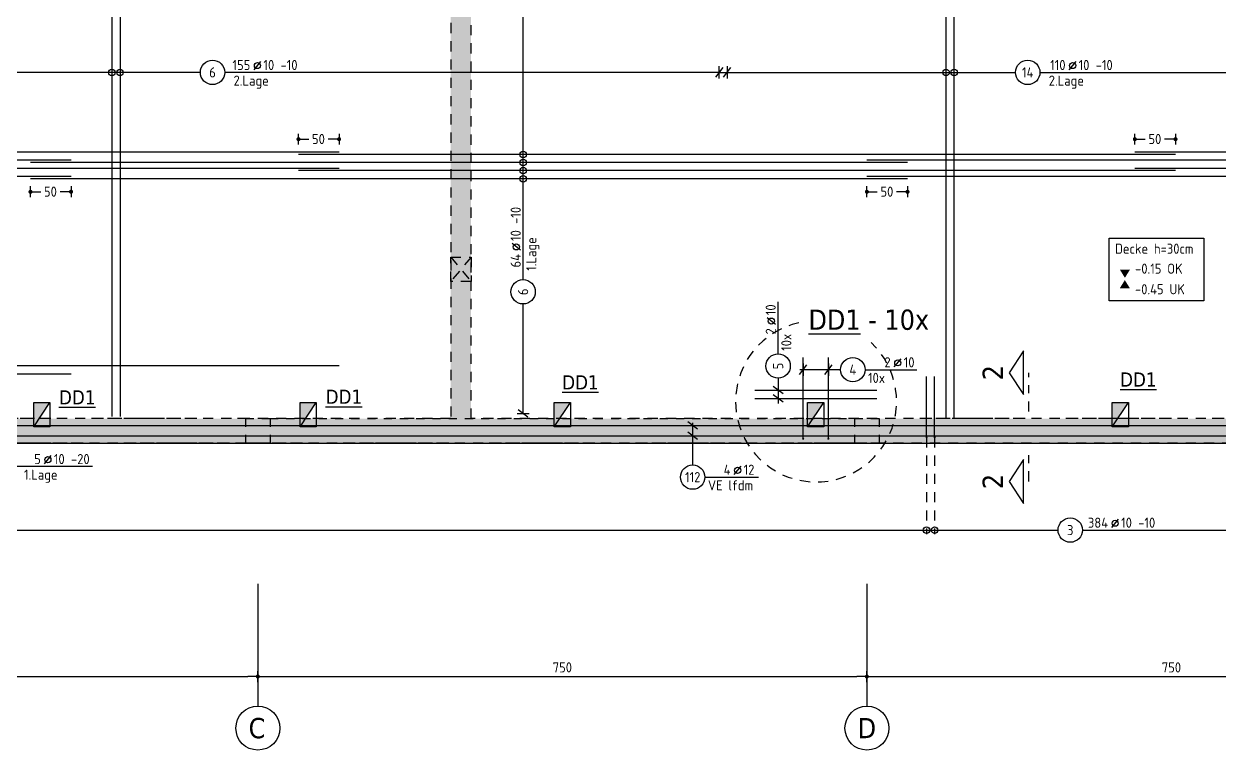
# Model space of a CAD drawing. Extents: x 6.5 to 106.5, y 0 to 47.5.
# Drawn here: x 19.98 to 34.7, y 11.07 to 20.02 of the extents above; entities that cross this region are included whole.
import ezdxf
from ezdxf.enums import TextEntityAlignment as Align

# ---------------------------------------------------------------- set-up
doc = ezdxf.new("R2010")
doc.units = 0
doc.header["$LTSCALE"] = 0.5
for name, pattern in [('AUSGEZOGEN', [1000.01, 1000, 0.01]), ('DOT', [0.175, 0.05, -0.125]), ('HIDDEN', [0.375, 0.25, -0.125]), ('PUNKT', [0.175, 0.05, -0.125]), ('STRICHPUNKT2', [0.55, 0.25, -0.125, 0.05, -0.125]), ('VERDECKT', [0.375, 0.25, -0.125])]:
    doc.linetypes.add(name, pattern=pattern)
for name, color, linetype in [('1.UG', 7, 'Continuous'), ('ACHSEN', 7, 'Continuous'), ('BETON', 7, 'Continuous'), ('Brüstung 1.UG', 7, 'Continuous'), ('DD', 7, 'Continuous'), ('DETAIL', 7, 'Continuous'), ('DRUEBER', 7, 'Continuous'), ('grau_dunkel', 7, 'Continuous'), ('grau_mittel', 7, 'Continuous'), ('koten', 7, 'Continuous'), ('MASSE', 7, 'Continuous'), ('OBJEKT', 7, 'Continuous'), ('RND', 7, 'Continuous'), ('SCHNITTE', 7, 'Continuous'), ('SFP_Achsen', 7, 'Continuous'), ('TEXT', 7, 'Continuous'), ('VERDECKT', 7, 'Continuous'), ('WD', 7, 'Continuous')]:
    doc.layers.add(name, color=color, linetype=linetype)
doc.layers.add('NOPLOT', color=7, linetype='Continuous', plot=False)
doc.styles.add('helv', font='tahoma.ttf')
doc.styles.add('txt', font='isocp.shx')
doc.dimstyles.new('DOT_I', dxfattribs={"dimscale": 0.5, "dimtxt": 0.25, "dimasz": 0.25, "dimexe": 0.1, "dimexo": 0.3, "dimgap": 0.1, "dimtad": 1, "dimdec": 3, "dimzin": 3, "dimtxsty": 'txt', "dimblk": 'DOT', "dimblk1": 'DOT', "dimblk2": 'DOT', "dimsah": 1, "dimcen": 0.1, "dimse1": 1, "dimse2": 1, "dimazin": 0, "dimtfac": 1, "dimtdec": 4, "dimtix": 1, "dimtmove": 2, "dimatfit": 3, "dimfxl": 0, "dimtvp": 1, "dimtolj": 1, "dimtzin": 0, "dimarcsym": 0})
pattern_1 = [(0, (-1.26691, -39.069555), (0.0396875, 0.079375), [0, -0.079375])]

# ---------------------------------------------------------------- blocks, each defined once
blk = doc.blocks.new('okrd_o')
at = {"layer": 'koten', "color": 7, "linetype": 'Continuous'}
blk.add_solid([(-0.125, 0.202), (0.125, 0.202), (0, 0)], dxfattribs=at)
at = {"layer": 'koten', "style": 'txt'}
blk.add_attdef('OKRD', (0.25, 0.1), '', height=0.25, dxfattribs=at)
blk = doc.blocks.new('okrd_u')
at = {"layer": 'koten', "color": 7, "linetype": 'Continuous'}
blk.add_solid([(-0.125, -0.202), (0.125, -0.202), (0, 0)], dxfattribs=at)
at = {"layer": 'koten', "style": 'txt'}
blk.add_attdef('OKRD', (0.25, -0.35), '', height=0.25, dxfattribs=at)
blk = doc.blocks.new('DOT')
at = {"layer": 'MASSE', "color": 7, "linetype": 'Continuous'}
for p, q in [((0, 0), (-1, 0)), ((0, 0.54), (0, -0.54))]:
    blk.add_line(p, q, dxfattribs=at)
at = {"layer": 'MASSE', "color": 7, "linetype": 'Continuous', "const_width": 0.2}
blk.add_lwpolyline([(-0.1, 0, 1), (0.1, 0, 1)], format="xyb", close=True, dxfattribs=at)
blk = doc.blocks.new('*D29')
at = {"layer": 'Defpoints', "color": 0, "linetype": 'AUSGEZOGEN', "transparency": 16777216}
for p in [(16.61, 11.978), (22.86, 11.978), (22.86, 11.978)]:
    blk.add_point(p, dxfattribs=at)
at = {"layer": 'MASSE', "color": 0, "linetype": 'AUSGEZOGEN', "lineweight": -2, "transparency": 16777216}
blk.add_line((16.735, 11.978), (22.735, 11.978), dxfattribs=at)
at = {"layer": 'MASSE', "color": 0, "linetype": 'AUSGEZOGEN', "lineweight": -2, "transparency": 16777216, "xscale": 0.125, "yscale": 0.125, "zscale": 0.125, "rotation": 180}
blk.add_blockref('DOT', (16.61, 11.978), dxfattribs=at)
at = {"layer": 'MASSE', "color": 0, "linetype": 'AUSGEZOGEN', "lineweight": -2, "transparency": 16777216, "xscale": 0.125, "yscale": 0.125, "zscale": 0.125}
blk.add_blockref('DOT', (22.86, 11.978), dxfattribs=at)
at = {"layer": 'MASSE', "color": 0, "linetype": 'AUSGEZOGEN', "transparency": 16777216, "insert": (19.735, 12.091), "char_height": 0.125, "attachment_point": 5, "style": 'txt'}
blk.add_mtext('\\A1;625', dxfattribs=at)
blk = doc.blocks.new('*D30')
at = {"layer": 'Defpoints', "color": 0, "linetype": 'AUSGEZOGEN', "transparency": 16777216}
for p in [(22.86, 11.978), (30.36, 11.978), (30.36, 11.978)]:
    blk.add_point(p, dxfattribs=at)
at = {"layer": 'MASSE', "color": 0, "linetype": 'AUSGEZOGEN', "lineweight": -2, "transparency": 16777216}
blk.add_line((22.985, 11.978), (30.235, 11.978), dxfattribs=at)
at = {"layer": 'MASSE', "color": 0, "linetype": 'AUSGEZOGEN', "lineweight": -2, "transparency": 16777216, "xscale": 0.125, "yscale": 0.125, "zscale": 0.125, "rotation": 180}
blk.add_blockref('DOT', (22.86, 11.978), dxfattribs=at)
at = {"layer": 'MASSE', "color": 0, "linetype": 'AUSGEZOGEN', "lineweight": -2, "transparency": 16777216, "xscale": 0.125, "yscale": 0.125, "zscale": 0.125}
blk.add_blockref('DOT', (30.36, 11.978), dxfattribs=at)
at = {"layer": 'MASSE', "color": 0, "linetype": 'AUSGEZOGEN', "transparency": 16777216, "insert": (26.61, 12.091), "char_height": 0.125, "attachment_point": 5, "style": 'txt'}
blk.add_mtext('\\A1;750', dxfattribs=at)
blk = doc.blocks.new('*D31')
at = {"layer": 'Defpoints', "color": 0, "linetype": 'AUSGEZOGEN', "transparency": 16777216}
for p in [(30.36, 11.978), (37.86, 11.978), (37.86, 11.978)]:
    blk.add_point(p, dxfattribs=at)
at = {"layer": 'MASSE', "color": 0, "linetype": 'AUSGEZOGEN', "lineweight": -2, "transparency": 16777216}
blk.add_line((30.485, 11.978), (37.735, 11.978), dxfattribs=at)
at = {"layer": 'MASSE', "color": 0, "linetype": 'AUSGEZOGEN', "lineweight": -2, "transparency": 16777216, "xscale": 0.125, "yscale": 0.125, "zscale": 0.125, "rotation": 180}
blk.add_blockref('DOT', (30.36, 11.978), dxfattribs=at)
at = {"layer": 'MASSE', "color": 0, "linetype": 'AUSGEZOGEN', "lineweight": -2, "transparency": 16777216, "xscale": 0.125, "yscale": 0.125, "zscale": 0.125}
blk.add_blockref('DOT', (37.86, 11.978), dxfattribs=at)
at = {"layer": 'MASSE', "color": 0, "linetype": 'AUSGEZOGEN', "transparency": 16777216, "insert": (34.11, 12.091), "char_height": 0.125, "attachment_point": 5, "style": 'txt'}
blk.add_mtext('\\A1;750', dxfattribs=at)
blk = doc.blocks.new('RND_LEI')
at = {"layer": 'RND', "color": 7, "linetype": 'Continuous'}
blk.add_line((1.022, 0.066), (1.19, 0.27), dxfattribs=at)
for centre, radius in [((0, 0), 0.3), ((1.106, 0.168), 0.075)]:
    blk.add_circle(centre, radius, dxfattribs=at)
at = {"layer": 'RND', "color": 7, "linetype": 'Continuous', "style": 'txt'}
blk.add_attdef('ANZ', text='', height=0.25, dxfattribs=at).set_placement((0.931, 0.057), align=Align.RIGHT)
for tag, p in [('DUM', (1.253, 0.057)), ('ABSTD', (1.674, 0.057)), ('POSTXT', (0.374, -0.327))]:
    blk.add_attdef(tag, p, '', height=0.25, dxfattribs=at)
blk.add_attdef('POSL', text='', height=0.25, dxfattribs=at).set_placement((0, 0), align=Align.MIDDLE)
blk = doc.blocks.new('lei_gre')
at = {"layer": 'RND', "color": 7, "linetype": 'Continuous'}
for p, q in [((-0.09, -0.12), (0.09, 0.12)), ((0, 0.15), (0, -0.15))]:
    blk.add_line(p, q, dxfattribs=at)
blk = doc.blocks.new('*D49')
at = {"layer": 'Defpoints', "color": 0, "linetype": 'AUSGEZOGEN', "transparency": 16777216}
for p in [(20.06, 17.951), (20.06, 17.951), (20.56, 17.951)]:
    blk.add_point(p, dxfattribs=at)
at = {"layer": 'MASSE', "color": 0, "linetype": 'AUSGEZOGEN', "lineweight": -2, "transparency": 16777216}
for p, q in [((20.185, 17.951), (20.187, 17.951)), ((20.435, 17.951), (20.425, 17.951))]:
    blk.add_line(p, q, dxfattribs=at)
at = {"layer": 'MASSE', "color": 0, "linetype": 'AUSGEZOGEN', "lineweight": -2, "transparency": 16777216, "xscale": 0.125, "yscale": 0.125, "zscale": 0.125, "rotation": 180}
blk.add_blockref('DOT', (20.06, 17.951), dxfattribs=at)
at = {"layer": 'MASSE', "color": 0, "linetype": 'AUSGEZOGEN', "lineweight": -2, "transparency": 16777216, "xscale": 0.125, "yscale": 0.125, "zscale": 0.125}
blk.add_blockref('DOT', (20.56, 17.951), dxfattribs=at)
at = {"layer": 'MASSE', "color": 0, "linetype": 'AUSGEZOGEN', "transparency": 16777216, "insert": (20.306, 17.953), "char_height": 0.125, "attachment_point": 5, "style": 'txt'}
blk.add_mtext('\\A1;50', dxfattribs=at)
blk = doc.blocks.new('*D50')
at = {"layer": 'Defpoints', "color": 0, "linetype": 'AUSGEZOGEN', "transparency": 16777216}
for p in [(23.36, 18.599), (23.36, 18.599), (23.86, 18.599)]:
    blk.add_point(p, dxfattribs=at)
at = {"layer": 'MASSE', "color": 0, "linetype": 'AUSGEZOGEN', "lineweight": -2, "transparency": 16777216}
for p, q in [((23.485, 18.599), (23.487, 18.599)), ((23.735, 18.599), (23.725, 18.599))]:
    blk.add_line(p, q, dxfattribs=at)
at = {"layer": 'MASSE', "color": 0, "linetype": 'AUSGEZOGEN', "lineweight": -2, "transparency": 16777216, "xscale": 0.125, "yscale": 0.125, "zscale": 0.125, "rotation": 180}
blk.add_blockref('DOT', (23.36, 18.599), dxfattribs=at)
at = {"layer": 'MASSE', "color": 0, "linetype": 'AUSGEZOGEN', "lineweight": -2, "transparency": 16777216, "xscale": 0.125, "yscale": 0.125, "zscale": 0.125}
blk.add_blockref('DOT', (23.86, 18.599), dxfattribs=at)
at = {"layer": 'MASSE', "color": 0, "linetype": 'AUSGEZOGEN', "transparency": 16777216, "insert": (23.606, 18.601), "char_height": 0.125, "attachment_point": 5, "style": 'txt'}
blk.add_mtext('\\A1;50', dxfattribs=at)
blk = doc.blocks.new('*D51')
at = {"layer": 'Defpoints', "color": 0, "linetype": 'AUSGEZOGEN', "transparency": 16777216}
for p in [(30.36, 17.951), (30.36, 17.951), (30.86, 17.951)]:
    blk.add_point(p, dxfattribs=at)
at = {"layer": 'MASSE', "color": 0, "linetype": 'AUSGEZOGEN', "lineweight": -2, "transparency": 16777216}
for p, q in [((30.485, 17.951), (30.487, 17.951)), ((30.735, 17.951), (30.725, 17.951))]:
    blk.add_line(p, q, dxfattribs=at)
at = {"layer": 'MASSE', "color": 0, "linetype": 'AUSGEZOGEN', "lineweight": -2, "transparency": 16777216, "xscale": 0.125, "yscale": 0.125, "zscale": 0.125, "rotation": 180}
blk.add_blockref('DOT', (30.36, 17.951), dxfattribs=at)
at = {"layer": 'MASSE', "color": 0, "linetype": 'AUSGEZOGEN', "lineweight": -2, "transparency": 16777216, "xscale": 0.125, "yscale": 0.125, "zscale": 0.125}
blk.add_blockref('DOT', (30.86, 17.951), dxfattribs=at)
at = {"layer": 'MASSE', "color": 0, "linetype": 'AUSGEZOGEN', "transparency": 16777216, "insert": (30.606, 17.953), "char_height": 0.125, "attachment_point": 5, "style": 'txt'}
blk.add_mtext('\\A1;50', dxfattribs=at)
blk = doc.blocks.new('*D56')
at = {"layer": 'Defpoints', "color": 0, "linetype": 'AUSGEZOGEN', "transparency": 16777216}
for p in [(33.66, 18.599), (33.66, 18.599), (34.16, 18.599)]:
    blk.add_point(p, dxfattribs=at)
at = {"layer": 'MASSE', "color": 0, "linetype": 'AUSGEZOGEN', "lineweight": -2, "transparency": 16777216}
for p, q in [((33.785, 18.599), (33.787, 18.599)), ((34.035, 18.599), (34.025, 18.599))]:
    blk.add_line(p, q, dxfattribs=at)
at = {"layer": 'MASSE', "color": 0, "linetype": 'AUSGEZOGEN', "lineweight": -2, "transparency": 16777216, "xscale": 0.125, "yscale": 0.125, "zscale": 0.125, "rotation": 180}
blk.add_blockref('DOT', (33.66, 18.599), dxfattribs=at)
at = {"layer": 'MASSE', "color": 0, "linetype": 'AUSGEZOGEN', "lineweight": -2, "transparency": 16777216, "xscale": 0.125, "yscale": 0.125, "zscale": 0.125}
blk.add_blockref('DOT', (34.16, 18.599), dxfattribs=at)
at = {"layer": 'MASSE', "color": 0, "linetype": 'AUSGEZOGEN', "transparency": 16777216, "insert": (33.906, 18.601), "char_height": 0.125, "attachment_point": 5, "style": 'txt'}
blk.add_mtext('\\A1;50', dxfattribs=at)
blk = doc.blocks.new('SCHN-1')
at = {"layer": 'SCHNITTE', "color": 5, "linetype": 'Continuous'}
blk.add_lwpolyline([(0.54, 0.125), (0, 0.485), (-0.54, 0.125)], close=True, dxfattribs=at)
at = {"layer": 'SCHNITTE', "color": 6, "linetype": 'Continuous', "style": 'helv'}
blk.add_attdef('SCHN-1', text='', height=0.5, dxfattribs=at).set_placement((0, 0.635), align=Align.CENTER)

msp = doc.modelspace()

# ---------------------------------------------------------------- hatches: boundary and pattern name
at = {"layer": '1.UG', "linetype": 'DOT'}
h = msp.add_hatch(dxfattribs=at)
h.set_pattern_fill('DOTS', scale=0.05, double=1)
h.set_pattern_definition(pattern_1)
h.paths.add_polyline_path([(40.6952, 24.0806), (40.6952, 23.8306), (42.2852, 23.8306), (42.2852, 21.8556), (40.6952, 21.8556), (40.6952, 21.6056), (45.4852, 21.6056), (45.4852, 22.3156), (45.2352, 22.3156), (45.2352, 21.8556), (42.5352, 21.8556), (42.5352, 23.8306), (45.2352, 23.8306), (45.2352, 23.3656), (45.4852, 23.3656), (45.4852, 24.2303), (45.2352, 24.2303), (45.2352, 24.0806)], flags=17)
h.paths.add_polyline_path([(21.6602, 21.6056), (21.6602, 21.8556), (17.8952, 21.8556), (17.8952, 21.6056)], flags=17)
h.paths.add_polyline_path([(16.7852, 19.9826), (16.4852, 19.9826), (16.4852, 16.2556), (16.0102, 16.2556), (16.0102, 15.9556), (16.4852, 15.9556), (16.4852, 14.8556), (16.7852, 14.8556)])
h.paths.add_polyline_path([(12.3302, 21.9506), (12.3302, 21.6506), (12.7852, 21.6506), (12.7852, 14.8556), (12.9952, 14.8556), (12.9952, 15.9556), (13.5352, 15.9556), (13.5352, 16.2556), (12.9952, 16.2556), (12.9952, 21.9506)])
h.paths.add_polyline_path([(12.9952, 24.0006), (12.9952, 35.8056), (16.4852, 35.8056), (16.4852, 27.8556), (17.8602, 27.8556), (17.8602, 28.1056), (16.7352, 28.1056), (16.7352, 35.8056), (18.9852, 35.8056), (18.9852, 34.5656), (19.2352, 34.5656), (19.2352, 36.1056), (12.8352, 36.1056), (12.8352, 29.0306), (12.7852, 29.0306), (12.7852, 24.3006), (12.3302, 24.3006), (12.3302, 24.0006)])
h.paths.add_polyline_path([(19.2352, 33.4306), (18.9852, 33.4306), (18.9852, 27.8556), (19.2352, 27.8556)])
h.paths.add_polyline_path([(23.0102, 15.1556), (22.7102, 15.1556), (22.7102, 14.8556), (23.0102, 14.8556)])
h.paths.add_polyline_path([(30.2102, 15.1556), (30.2102, 14.8556), (30.5102, 14.8556), (30.5102, 15.1556)])
h.paths.add_polyline_path([(37.7102, 15.1556), (37.7102, 14.8556), (38.0102, 14.8556), (38.0102, 15.1556)])
h.paths.add_polyline_path([(45.5102, 14.8556), (45.5102, 15.1556), (45.2102, 15.1556), (45.2102, 14.8556)])
h.paths.add_polyline_path([(51.2102, 15.1556), (51.2102, 14.8556), (51.7602, 14.8556), (51.7602, 17.3556), (51.4602, 17.3556), (51.4602, 15.1556)])
h.paths.add_polyline_path([(51.4602, 21.8806), (51.4602, 21.5806), (51.7602, 21.5806), (51.7602, 21.8806)])
h.paths.add_polyline_path([(51.7602, 28.6056), (51.4602, 28.6056), (51.4602, 27.8556), (51.7602, 27.8556)])
h.paths.add_polyline_path([(51.7602, 36.1056), (45.2352, 36.1056), (45.2352, 34.5656), (45.4852, 34.5656), (45.4852, 35.8056), (47.7352, 35.8056), (47.7352, 28.1056), (46.6102, 28.1056), (46.6102, 27.8556), (47.9852, 27.8556), (47.9852, 35.8056), (51.4602, 35.8056), (51.4602, 31.1056), (51.7602, 31.1056)])
h.paths.add_polyline_path([(45.2352, 28.1056), (44.1852, 28.1056), (44.1852, 27.8556), (45.4852, 27.8556), (45.4852, 33.4306), (45.2352, 33.4306)])
h.paths.add_polyline_path([(42.5352, 27.9106), (42.7852, 27.9106), (42.7852, 28.6056), (42.5352, 28.6056)])
h.paths.add_polyline_path([(40.6852, 28.6056), (40.4352, 28.6056), (40.4352, 27.9106), (40.6852, 27.9106)])
h.paths.add_polyline_path([(39.0352, 28.6056), (38.7852, 28.6056), (38.7852, 27.9106), (39.0352, 27.9106)])
h.paths.add_polyline_path([(36.9352, 28.6056), (36.6852, 28.6056), (36.6852, 27.9106), (36.9352, 27.9106)])
h.paths.add_polyline_path([(35.0352, 27.9106), (35.2852, 27.9106), (35.2852, 28.6056), (35.0352, 28.6056)])
h.paths.add_polyline_path([(32.9352, 27.9106), (33.1852, 27.9106), (33.1852, 28.6056), (32.9352, 28.6056)])
h.paths.add_polyline_path([(31.2852, 27.9106), (31.5352, 27.9106), (31.5352, 28.6056), (31.2852, 28.6056)])
h.paths.add_polyline_path([(29.4352, 28.6056), (29.1852, 28.6056), (29.1852, 27.9106), (29.4352, 27.9106)])
h.paths.add_polyline_path([(39.4102, 21.8556), (27.3352, 21.8556), (27.3352, 25.9806), (28.5352, 25.9806), (28.5352, 26.2306), (25.7702, 26.2306), (25.7702, 25.9806), (25.9202, 25.9806), (25.9202, 24.7906), (23.0702, 24.7906), (23.0702, 25.9806), (24.8852, 25.9806), (24.8852, 26.2306), (16.4852, 26.2306), (16.4852, 21.6056), (16.8852, 21.6056), (16.8852, 21.8556), (16.7352, 21.8556), (16.7352, 25.9806), (22.8202, 25.9806), (22.8202, 21.8556), (22.6702, 21.8556), (22.6702, 21.6056), (23.2202, 21.6056), (23.2202, 21.8556), (23.0702, 21.8556), (23.0702, 24.5406), (26.1702, 24.5406), (26.1702, 25.9806), (27.0852, 25.9806), (27.0852, 21.8556), (24.2302, 21.8556), (24.2302, 21.6056), (39.8102, 21.6056), (39.8102, 21.8556), (39.6602, 21.8556), (39.6602, 23.8306), (39.8102, 23.8306), (39.8102, 24.0806), (39.6602, 24.0806), (39.6602, 25.9806), (45.2352, 25.9806), (45.2352, 25.1153), (45.4852, 25.1153), (45.4852, 26.2306), (39.4102, 26.2306)])
at = {"layer": 'Brüstung 1.UG', "linetype": 'DOT'}
h = msp.add_hatch(dxfattribs=at)
h.set_pattern_fill('DOTS', color=102, scale=0.05, double=1)
h.set_pattern_definition(pattern_1)
h.paths.add_polyline_path([(51.7602, 27.8556), (51.4602, 27.8556), (51.4602, 21.8806), (51.7602, 21.8806)])
h.paths.add_polyline_path([(51.7602, 21.5806), (51.4602, 21.5806), (51.4602, 17.3556), (51.7602, 17.3556)])
h.paths.add_polyline_path([(51.2102, 14.8556), (51.2102, 15.1556), (45.5102, 15.1556), (45.5102, 14.8556)])
h.paths.add_polyline_path([(45.2102, 14.8556), (45.2102, 15.1556), (38.0102, 15.1556), (38.0102, 14.8556)])
h.paths.add_polyline_path([(30.5102, 15.1556), (30.5102, 14.8556), (37.7102, 14.8556), (37.7102, 15.1556)])
h.paths.add_polyline_path([(30.2102, 14.8556), (30.2102, 15.1556), (23.0102, 15.1556), (23.0102, 14.8556)])
h.paths.add_polyline_path([(16.7852, 15.1556), (16.7852, 14.8556), (22.7102, 14.8556), (22.7102, 15.1556)])
h.paths.add_polyline_path([(20.5602, 35.8056), (20.5602, 36.1056), (19.2352, 36.1056), (19.2352, 35.8056)])
h.paths.add_polyline_path([(43.9352, 36.1056), (43.9352, 35.8056), (45.2352, 35.8056), (45.2352, 36.1056)])
at = {"layer": 'grau_dunkel'}
for points in [[(20.1002, 15.3556), (20.1002, 15.0556), (20.3002, 15.3556)], [(23.3802, 15.3556), (23.3802, 15.0556), (23.5802, 15.3556)], [(26.5102, 15.3556), (26.5102, 15.0556), (26.7102, 15.3556)], [(29.6302, 15.3556), (29.6302, 15.0556), (29.8302, 15.3556)], [(33.3802, 15.3556), (33.3802, 15.0556), (33.5802, 15.3556)]]:
    msp.add_hatch(color=21, dxfattribs=at).paths.add_polyline_path(points)
at = {"layer": 'grau_mittel', "extrusion": (0, 0, -1)}
msp.add_hatch(color=61, dxfattribs=at).paths.add_polyline_path([(-13.0602, 14.8556), (-13.0602, 15.1556), (-18.9852, 15.1556), (-18.9852, 21.6056), (-18.8652, 21.6056), (-18.8652, 21.8556), (-23.0902, 21.8556), (-23.0902, 21.6056), (-19.2352, 21.6056), (-19.2352, 15.1556), (-25.2352, 15.1556), (-25.2352, 21.6056), (-25.1002, 21.6056), (-25.1002, 21.8556), (-25.7202, 21.8556), (-25.7202, 21.6056), (-25.4852, 21.6056), (-25.4852, 15.1556), (-38.3602, 15.1556), (-38.3602, 21.6056), (-27.7302, 21.6056), (-27.7302, 21.8556), (-37.7352, 21.8556), (-39.0601, 21.8556), (-40.0602, 21.8556), (-40.0602, 25.9806), (-37.9852, 25.9806), (-37.9852, 23.4856), (-37.7352, 23.4856), (-37.7352, 26.3856), (-37.9852, 26.3856), (-37.9852, 26.2306), (-40.4602, 26.2306), (-40.4602, 25.9806), (-40.3102, 25.9806), (-40.3102, 24.0806), (-40.4602, 24.0806), (-40.4602, 23.8306), (-40.3102, 23.8306), (-40.3102, 21.8556), (-42.2852, 21.8556), (-42.2852, 23.8306), (-41.3452, 23.8306), (-41.3452, 24.0806), (-42.2852, 24.0806), (-42.2852, 25.9805), (-41.3452, 25.9806), (-41.3452, 26.2306), (-45.4852, 26.2306), (-45.4852, 25.1156), (-45.2352, 25.1156), (-45.2352, 25.9806), (-42.5352, 25.9806), (-42.5352, 24.0806), (-45.2352, 24.0806), (-45.2352, 24.2306), (-45.4852, 24.2306), (-45.4852, 23.3656), (-45.2352, 23.3656), (-45.2352, 23.8306), (-42.5352, 23.8306), (-42.5352, 21.8556), (-45.2352, 21.8556), (-45.2352, 22.3156), (-45.4852, 22.3156), (-45.4852, 19.9556), (-45.2352, 19.9556), (-45.2352, 21.6056), (-38.6102, 21.6056), (-38.6102, 15.1556), (-45.2352, 15.1556), (-45.2352, 16.8106), (-45.4852, 16.8106), (-45.4852, 15.1556), (-46.1602, 15.1556), (-46.1602, 14.8556), (-45.9602, 14.8556), (-45.9602, 14.3552), (-45.6602, 14.3552), (-45.6602, 14.8556)])

# ---------------------------------------------------------------- linework, layer by layer
at = {"layer": 'ACHSEN', "color": 140, "linetype": 'AUSGEZOGEN'}
for p, q in [((22.8602, 13.1186), (22.8602, 11.6128)), ((30.3602, 13.1186), (30.3602, 11.6128))]:
    msp.add_line(p, q, dxfattribs=at)
at = {"layer": 'BETON', "color": 6, "linetype": 'AUSGEZOGEN'}
msp.add_line((16.4852, 14.8556), (45.6602, 14.8556), dxfattribs=at)
at = {"layer": 'Brüstung 1.UG', "color": 102, "linetype": 'DOT'}
for p, q in [((22.7102, 15.1556), (16.7852, 15.1556)), ((23.0102, 15.1556), (30.2102, 15.1556)), ((37.7102, 15.1556), (30.5102, 15.1556)), ((22.7102, 14.8556), (16.7852, 14.8556)), ((30.2102, 14.8556), (23.0102, 14.8556)), ((30.5102, 14.8556), (37.7102, 14.8556))]:
    msp.add_line(p, q, dxfattribs=at)
at = {"layer": 'DD', "color": 7, "linetype": 'AUSGEZOGEN'}
for p, q in [((20.1002, 15.0556), (20.3002, 15.3556)), ((23.3802, 15.0556), (23.5802, 15.3556)), ((26.5102, 15.0556), (26.7102, 15.3556)), ((29.6302, 15.0556), (29.8302, 15.3556)), ((33.3802, 15.0556), (33.5802, 15.3556))]:
    msp.add_line(p, q, dxfattribs=at)
for points in [[(20.1002, 15.3556), (20.3002, 15.3556), (20.3002, 15.0556), (20.1002, 15.0556)], [(23.3802, 15.3556), (23.5802, 15.3556), (23.5802, 15.0556), (23.3802, 15.0556)], [(26.5102, 15.3556), (26.7102, 15.3556), (26.7102, 15.0556), (26.5102, 15.0556)], [(29.6302, 15.3556), (29.8302, 15.3556), (29.8302, 15.0556), (29.6302, 15.0556)], [(33.3802, 15.3556), (33.5802, 15.3556), (33.5802, 15.0556), (33.3802, 15.0556)]]:
    msp.add_lwpolyline(points, close=True, dxfattribs=at)
at = {"layer": 'DETAIL', "color": 102, "linetype": 'VERDECKT'}
msp.add_arc((29.734, 15.3675), 0.9917, 102.44572, 46.9456, dxfattribs=at)
at = {"layer": 'DRUEBER', "color": 7, "linetype": 'PUNKT', "lineweight": -2}
for points in [[(22.7102, 15.1556), (23.0102, 15.1556), (23.0102, 14.8556), (22.7102, 14.8556)], [(30.2102, 15.1556), (30.5102, 15.1556), (30.5102, 14.8556), (30.2102, 14.8556)]]:
    msp.add_lwpolyline(points, close=True, dxfattribs=at)
at = {"layer": 'NOPLOT', "color": 191, "linetype": 'AUSGEZOGEN'}
msp.add_line((28.5406, 19.4216), (28.6406, 19.4216), dxfattribs=at)
at = {"layer": 'OBJEKT', "color": 1, "linetype": 'AUSGEZOGEN'}
msp.add_lwpolyline([(33.3417, 17.3785), (34.5081, 17.3785), (34.5081, 16.6089), (33.3417, 16.6089)], close=True, dxfattribs=at)
at = {"layer": 'RND', "color": 7, "linetype": 'AUSGEZOGEN'}
for p, q in [((26.1265, 16.8687), (26.1265, 21.5385)), ((22.1521, 19.4216), (13.105, 19.4216)), ((28.5406, 19.4216), (22.4521, 19.4216)), ((28.6406, 19.4216), (32.1904, 19.4216)), ((32.4904, 19.4216), (39.6057, 19.4216)), ((26.1265, 15.2201), (26.1265, 16.5687)), ((29.2669, 15.9542), (29.2669, 16.5942)), ((30.3366, 15.7592), (30.9766, 15.7592)), ((20.8247, 14.5665), (19.872, 14.5665)), ((28.365, 14.4351), (29.025, 14.4351)), ((13.1071, 13.7825), (32.7138, 13.7825)), ((33.0138, 13.7825), (51.4186, 13.7825))]:
    msp.add_line(p, q, dxfattribs=at)
at = {"layer": 'RND', "color": 102, "linetype": 'AUSGEZOGEN'}
for p, q in [((30.0366, 15.7592), (29.5334, 15.7592)), ((29.2669, 15.6542), (29.2669, 15.3427)), ((28.215, 14.5851), (28.215, 15.1059))]:
    msp.add_line(p, q, dxfattribs=at)
at = {"layer": 'RND', "color": 102, "linetype": 'VERDECKT'}
for p, q in [((31.0942, 14.9256), (31.0942, 13.7325)), ((31.1942, 14.9256), (31.1942, 13.7325))]:
    msp.add_line(p, q, dxfattribs=at)
at = {"layer": 'RND', "color": 1, "linetype": 'AUSGEZOGEN'}
for points in [[(21.0627, 25.9805), (21.0627, 15.1805)], [(21.1627, 25.9805), (21.1627, 15.1805)], [(31.3341, 15.1556), (31.3341, 21.6056)], [(31.4341, 15.1556), (31.4341, 21.6056)], [(23.8602, 18.4385), (13.0602, 18.4385)], [(34.1602, 18.4113), (23.3602, 18.4113)], [(44.4602, 18.4385), (33.6602, 18.4385)], [(20.5602, 18.3385), (13.0602, 18.3385)], [(30.8602, 18.3113), (20.0602, 18.3113)], [(41.1602, 18.3385), (30.3602, 18.3385)], [(23.8602, 18.2385), (13.0602, 18.2385)], [(20.5602, 18.1385), (13.0602, 18.1385)], [(30.8602, 18.1113), (20.0602, 18.1113)], [(34.1602, 18.2113), (23.3602, 18.2113)], [(41.1602, 18.1385), (30.3602, 18.1385)], [(44.4602, 18.2385), (33.6602, 18.2385)], [(29.575, 14.9076), (29.575, 15.9076)], [(29.8854, 14.9076), (29.8854, 15.9076)], [(23.8602, 15.8057), (16.7602, 15.8057)], [(20.5602, 15.7057), (16.7602, 15.7057)], [(31.0942, 14.9256), (31.0942, 15.6756)], [(31.1942, 14.9256), (31.1942, 15.6756)], [(28.9802, 15.5056), (30.4802, 15.5056)], [(28.9802, 15.4056), (30.4802, 15.4056)], [(16.5604, 15.0725), (51.7235, 15.0725)], [(16.5604, 14.9426), (51.7235, 14.9426)]]:
    msp.add_lwpolyline(points, dxfattribs=at)
at = {"layer": 'RND', "color": 7, "linetype": 'AUSGEZOGEN', "const_width": 0.0125}
for points in [[(29.5688, 14.9076, 1), (29.5813, 14.9076, 1)], [(29.8792, 14.9076, 1), (29.8917, 14.9076, 1)], [(31.088, 14.9256, 1), (31.1005, 14.9256, 1)], [(31.188, 14.9256, 1), (31.2005, 14.9256, 1)]]:
    msp.add_lwpolyline(points, format="xyb", close=True, dxfattribs=at)
at = {"layer": 'RND', "color": 7, "linetype": 'AUSGEZOGEN'}
for centre in [(21.0627, 19.4216), (21.1627, 19.4216), (31.3341, 19.4216), (31.4341, 19.4216), (26.1265, 18.4113), (26.1265, 18.3113), (26.1265, 18.2113), (26.1265, 18.1113), (31.0942, 13.7825), (31.1942, 13.7825)]:
    msp.add_circle(centre, 0.04, dxfattribs=at)
at = {"layer": 'SCHNITTE', "color": 5, "linetype": 'STRICHPUNKT2'}
for p, q in [((32.3525, 15.2434), (32.3525, 15.7219)), ((32.3525, 14.3821), (32.3525, 14.7744))]:
    msp.add_line(p, q, dxfattribs=at)
at = {"layer": 'SFP_Achsen', "color": 7, "linetype": 'AUSGEZOGEN'}
for centre in [(22.8602, 11.3424), (30.3602, 11.3424)]:
    msp.add_circle(centre, 0.2705, dxfattribs=at)
at = {"layer": 'VERDECKT', "color": 7, "linetype": 'VERDECKT', "lineweight": -2}
for points in [[(45.6602, 14.3552), (45.6602, 14.8556), (12.7102, 14.8556), (12.7102, 29.0306), (12.7602, 29.0306), (12.7602, 36.1056)], [(25.2352, 21.6056), (25.2352, 15.1556), (19.2352, 15.1556), (19.2352, 21.6056)], [(38.3602, 15.1556), (25.4852, 15.1556), (25.4852, 21.6056)]]:
    msp.add_lwpolyline(points, dxfattribs=at)
at = {"layer": 'WD', "color": 171, "linetype": 'HIDDEN'}
for p, q in [((25.2352, 17.1456), (25.4852, 16.8456)), ((25.4852, 17.1456), (25.2352, 16.8456))]:
    msp.add_line(p, q, dxfattribs=at)
at = {"layer": 'WD', "color": 102, "linetype": 'HIDDEN'}
msp.add_lwpolyline([(25.2352, 17.1456), (25.4852, 17.1456), (25.4852, 16.8456), (25.2352, 16.8456)], close=True, dxfattribs=at)

# ---------------------------------------------------------------- block references
at = {"layer": 'koten', "color": 6, "linetype": 'AUSGEZOGEN', "xscale": 0.5, "yscale": 0.5, "zscale": 0.5}
for name, p, values in [('okrd_o', (33.537, 16.8912), {'OKRD': '-0.15 OK'}), ('okrd_u', (33.536, 16.8628), {'OKRD': '-0.45 UK'})]:
    msp.add_blockref(name, p, dxfattribs=at).add_auto_attribs(values)
at = {"layer": 'RND', "color": 7, "linetype": 'AUSGEZOGEN', "xscale": 0.5, "yscale": 0.5, "zscale": 0.5}
for p, values in [((22.3021, 19.4216), {'POSL': '6', 'DUM': '10', 'ANZ': '155', 'ABSTD': '-10', 'POSTXT': ' 2.Lage'}), ((32.3404, 19.4216), {'POSL': '14', 'DUM': '10', 'ANZ': '110', 'ABSTD': '-10', 'POSTXT': ' 2.Lage'}), ((30.1866, 15.7592), {'POSL': '4', 'DUM': '10', 'ANZ': '2', 'POSTXT': '10x'}), ((19.722, 14.5665), {'POSL': '80', 'DUM': '10', 'ANZ': '5', 'ABSTD': '-20', 'POSTXT': ' 1.Lage'}), ((28.215, 14.4351), {'POSL': '112', 'DUM': '12', 'ANZ': '4', 'POSTXT': 'VE lfdm'}), ((32.8638, 13.7825), {'POSL': '3', 'DUM': '10', 'ANZ': '384', 'ABSTD': '-10'})]:
    msp.add_blockref('RND_LEI', p, dxfattribs=at).add_auto_attribs(values)
for p, rotation in [((28.5406, 19.4216), 180), ((29.2669, 15.5056), 90), ((29.2669, 15.4056), 90), ((26.1265, 15.2201), 90), ((28.215, 15.0725), 90), ((28.215, 14.9426), 90)]:
    msp.add_blockref('lei_gre', p, dxfattribs=dict(at, rotation=rotation))
for p in [(28.6406, 19.4216), (29.575, 15.7592), (29.8854, 15.7592)]:
    msp.add_blockref('lei_gre', p, dxfattribs=at)
at = {"layer": 'RND', "color": 7, "linetype": 'AUSGEZOGEN', "xscale": 0.5, "yscale": 0.5, "zscale": 0.5, "rotation": 90}
for p, values in [((26.1265, 16.7187), {'POSL': '6', 'DUM': '10', 'ANZ': '64', 'ABSTD': '-10', 'POSTXT': ' 1.Lage'}), ((29.2669, 15.8042), {'POSL': '5', 'DUM': '10', 'ANZ': '2', 'POSTXT': '10x'})]:
    msp.add_blockref('RND_LEI', p, dxfattribs=at).add_auto_attribs(values)
at = {"layer": 'SCHNITTE', "color": 5, "linetype": 'STRICHPUNKT2', "xscale": 0.5, "yscale": 0.5, "zscale": 0.5, "rotation": 90}
for p in [(32.3525, 15.7219), (32.3525, 14.3821)]:
    msp.add_blockref('SCHN-1', p, dxfattribs=at).add_auto_attribs({'SCHN-1': '2'})

# ---------------------------------------------------------------- texts
at = {"layer": 'SFP_Achsen', "color": 6, "linetype": 'AUSGEZOGEN', "style": 'helv'}
for s, p in [('C', (22.7462, 11.218)), ('D', (30.2462, 11.218))]:
    msp.add_text(s, height=0.25, dxfattribs=at).set_placement(p)
at = {"layer": 'TEXT', "color": 1, "linetype": 'AUSGEZOGEN'}
for s, height, style, p in [('Decke h=30cm', 0.125, 'txt', (33.4153, 17.187)), ('%%UDD1', 0.175, 'helv', (26.6074, 15.5154)), ('%%UDD1', 0.175, 'helv', (33.4774, 15.5502)), ('%%UDD1', 0.175, 'helv', (20.4112, 15.3306)), ('%%UDD1', 0.175, 'helv', (23.6948, 15.3383))]:
    msp.add_text(s, height=height, dxfattribs=dict(at, style=style)).set_placement(p)
at = {"layer": 'TEXT', "color": 6, "linetype": 'AUSGEZOGEN', "style": 'helv'}
msp.add_text('%%UDD1%%U - 10x', height=0.25, dxfattribs=at).set_placement((29.6403, 16.2501))

# ---------------------------------------------------------------- dimensions: what is measured, and where the dimension line sits
at = {"layer": 'MASSE', "color": 7, "linetype": 'AUSGEZOGEN'}
for base, p1, p2, picture, middle in [((23.3602, 18.5986), (23.8602, 18.5986), (23.3602, 18.5986), '*D50', (23.6061, 18.6012)), ((33.6602, 18.5986), (34.1602, 18.5986), (33.6602, 18.5986), '*D56', (33.9061, 18.6012)), ((20.0602, 17.9505), (20.5602, 17.9505), (20.0602, 17.9505), '*D49', (20.3061, 17.9531)), ((30.3602, 17.9505), (30.8602, 17.9505), (30.3602, 17.9505), '*D51', (30.6061, 17.9531))]:
    dim = msp.add_linear_dim(base=base, p1=p1, p2=p2, dimstyle='DOT_I', override={"dimdec": 0, "dimlfac": 100, "dimadec": 3}, dxfattribs=at)
    dim.commit()
    dim.dimension.update_dxf_attribs({"geometry": picture, "text_midpoint": middle, "dimtype": 160})
for base, p1, p2, picture, middle in [((22.8602, 11.9784), (16.6102, 11.9784), (22.8602, 11.9784), '*D29', (19.7352, 12.091)), ((30.3602, 11.9784), (22.8602, 11.9784), (30.3602, 11.9784), '*D30', (26.6102, 12.0909)), ((37.8602, 11.9784), (30.3602, 11.9784), (37.8602, 11.9784), '*D31', (34.1102, 12.0909))]:
    dim = msp.add_linear_dim(base=base, p1=p1, p2=p2, dimstyle='DOT_I', override={"dimdec": 0, "dimlfac": 100}, dxfattribs=at)
    dim.commit()
    dim.dimension.update_dxf_attribs({"geometry": picture, "text_midpoint": middle})

doc.saveas('drawing.dxf')
